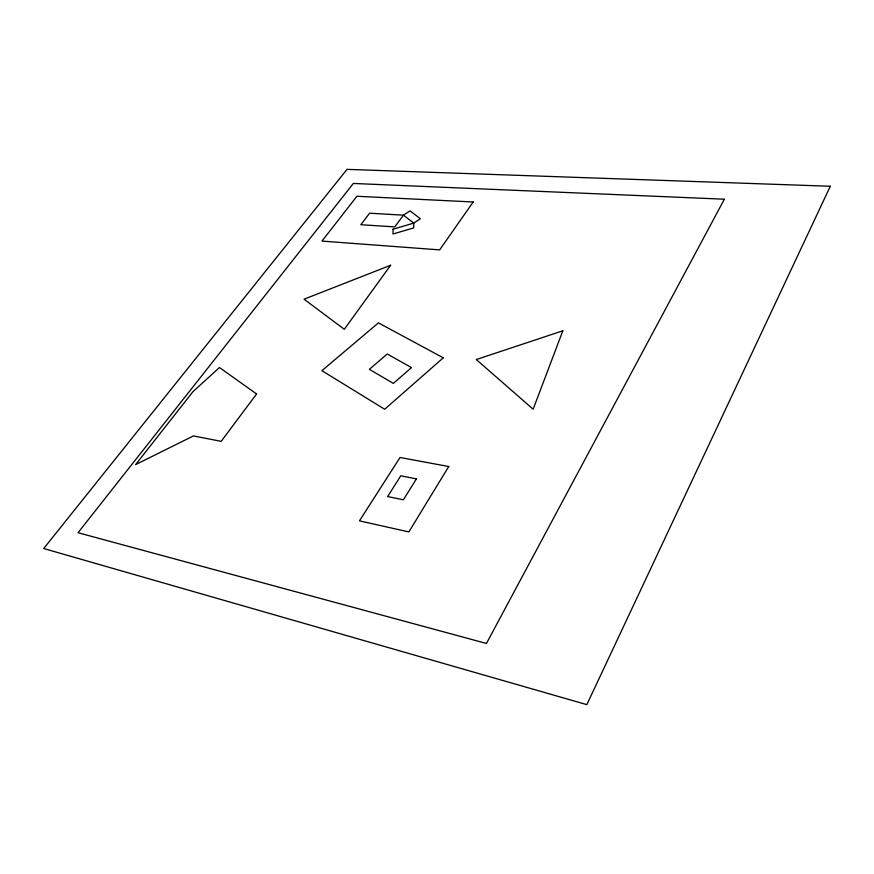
<?xml version="1.0" encoding="UTF-8"?>
<svg xmlns="http://www.w3.org/2000/svg" width="874" height="874" viewBox="0 0 874 874"><rect width="100%" height="100%" fill="white"/><g stroke="black" fill="none" stroke-linecap="round" stroke-linejoin="round"><path stroke-width="1.31" d="M393.071 229.207L392.983 234.003L413.73 227.895L413.708 223.099L403.449 215.168L369.604 213.201L360.82 224.716L394.775 226.901L403.449 215.168L410.037 210.874L420.372 218.751L413.708 223.099L393.071 229.207M562.823 330.798L533.151 409.218L476.297 359.531L562.823 330.798M830.3 186.26L586.836 704.641L43.7 548.522L347.022 169.359L830.3 186.26M724.349 199.206L486.447 643.461L78.037 532.714L353.347 183.453L724.349 199.206M448.733 466.519L408.857 531.916L359.443 520.86L400.03 457.484L448.733 466.519M416.428 478.876L403.373 499.808L387.641 496.552L400.773 475.817L416.428 478.876M473.184 201.992L439.666 249.888L321.982 241.082L356.909 196.257L473.184 201.992M390.634 265.27L344.29 329.29L304.065 299.192L390.634 265.27M256.595 393.966L221.166 441.348L193.438 435.929L135.623 464.607L192.99 391.628L219.472 367.539L256.595 393.966M443.282 357.816L384.669 409.251L321.905 370.685L378.431 322.867L443.282 357.816M411.479 367.604L393.355 383.402L369.374 369.341L387.258 353.97L411.479 367.604"/></g></svg>
